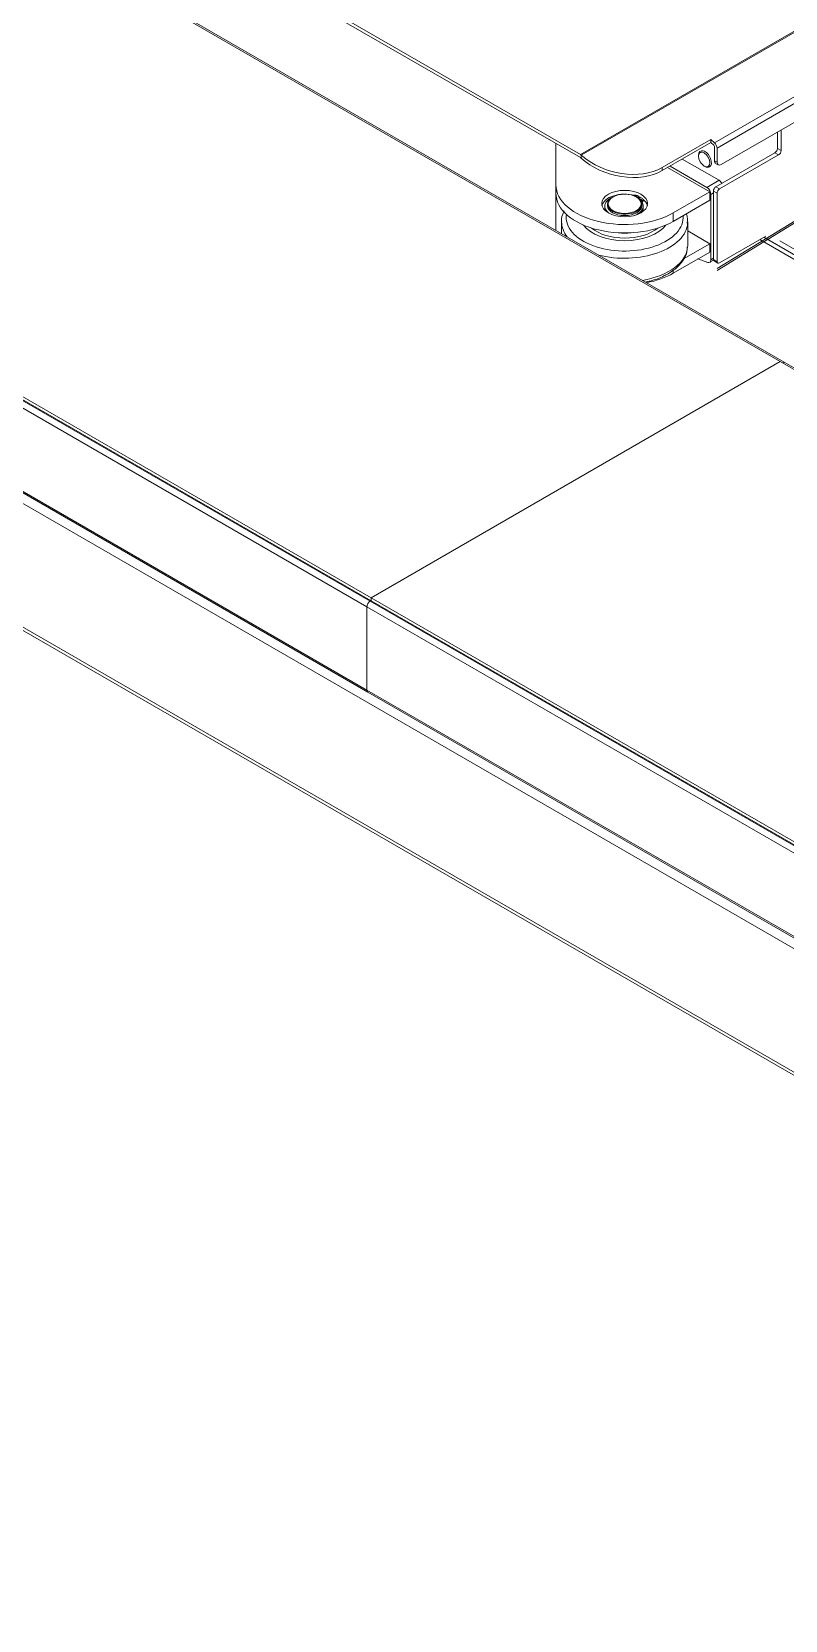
# Model space of a CAD drawing. Header units: millimetres. Extents: x -5 to 1510635, y -6 to 71285.
# Drawn here: x 1274193 to 1274851, y 11014 to 12401 of the extents above; entities that cross this region are included whole.
import ezdxf

# ---------------------------------------------------------------- set-up
doc = ezdxf.new("R2010")
doc.units = ezdxf.units.MM
doc.header["$LTSCALE"] = 1000
doc.linetypes.add('HIDDEN', pattern=[0.375, 0.25, -0.125])
doc.linetypes.add('PHANTOM', pattern=[2.5, 1.25, -0.25, 0.25, -0.25, 0.25, -0.25])
for name, color, linetype in [('2', 42, 'Continuous'), ('MP-3', 3, 'Continuous'), ('MP-4', 4, 'HIDDEN'), ('MP-RO-20080', 7, 'Continuous')]:
    doc.layers.add(name, color=color, linetype=linetype)

msp = doc.modelspace()

# ---------------------------------------------------------------- linework, layer by layer
at = {"layer": '2', "color": 6, "linetype": 'PHANTOM'}
msp.add_arc((1275218.259, 12212.212), 3135.026, 146.209252, 107.895356, dxfattribs=at)
at = {"layer": 'MP-3', "color": 0, "linetype": 'Continuous', "lineweight": 15}
for p, q in [((1275329.591, 12673.105), (1274671.982, 12293.434)), ((1275330.359, 12672.544), (1274672.751, 12292.874)), ((1275291.011, 12593.557), (1274788.966, 12303.7)), ((1275293.213, 12588.973), (1274791.167, 12299.117)), ((1275289.677, 12570.457), (1274794.702, 12284.684)), ((1275294.34, 12501.739), (1274791.167, 12194.004)), ((1274791.167, 12192.144), (1275289.469, 12498.927)), ((1274336.497, 12487.127), (1274671.982, 12293.434)), ((1274336.497, 12484.514), (1274671.982, 12290.822)), ((1274847.028, 12314.894), (1274847.028, 12296.883)), ((1274650.557, 12259.615), (1274650.48, 12303.236)), ((1274650.557, 12266.964), (1274650.493, 12303.228)), ((1274785.651, 12306.639), (1274743.225, 12282.144)), ((1274785.651, 12303.934), (1274743.225, 12279.439)), ((1274785.651, 12303.934), (1274785.651, 12306.639)), ((1274788.966, 12303.7), (1274785.651, 12306.639)), ((1274788.38, 12301.515), (1274785.651, 12303.934)), ((1274788.904, 12288.031), (1274788.904, 12300.423)), ((1274843.846, 12313.057), (1274843.846, 12298.72)), ((1274843.846, 12298.72), (1274843.846, 12313.057)), ((1274672.165, 12290.688), (1274672.514, 12290.378)), ((1274672.514, 12293.071), (1274672.751, 12292.874)), ((1274672.514, 12290.378), (1274672.514, 12293.071)), ((1274792.935, 12270.959), (1274760.736, 12289.549)), ((1274774.974, 12292.841), (1274774.974, 12292.025)), ((1274788.904, 12288.031), (1274791.167, 12286.725)), ((1274841.725, 12295.046), (1274790.106, 12265.244)), ((1274791.167, 12286.725), (1274791.167, 12299.117)), ((1274844.907, 12293.209), (1274793.288, 12263.407)), ((1274844.907, 12293.209), (1274841.725, 12295.046)), ((1274843.846, 12298.72), (1274847.028, 12296.883)), ((1274650.453, 12280.961), (1274650.519, 12281)), ((1274650.547, 12227.263), (1274650.453, 12280.961)), ((1274650.453, 12280.961), (1274650.453, 12273.613)), ((1274650.534, 12227.27), (1274650.453, 12273.613)), ((1274743.225, 12282.144), (1274743.225, 12279.439)), ((1274747.937, 12282.16), (1274784.803, 12260.875)), ((1274782.328, 12264.835), (1274750.129, 12283.425)), ((1274779.924, 12283.451), (1274780.631, 12283.043)), ((1274789.94, 12285.742), (1274792.202, 12284.436)), ((1274784.803, 12260.875), (1274752.983, 12242.504)), ((1274782.328, 12264.835), (1274792.935, 12270.959)), ((1274784.803, 12260.875), (1274784.803, 12253.527)), ((1274787.985, 12259.936), (1274785.864, 12258.712)), ((1274785.864, 12201.663), (1274785.864, 12258.712)), ((1274787.985, 12201.965), (1274787.985, 12261.569)), ((1274791.167, 12259.732), (1274787.985, 12261.569)), ((1274790.106, 12265.244), (1274793.288, 12263.407)), ((1274791.167, 12200.128), (1274791.167, 12259.732)), ((1274693.118, 12248.364), (1274693.118, 12247.058)), ((1274695.557, 12250.057), (1274695.557, 12248.832)), ((1274700.304, 12256.385), (1274699.95, 12256.181)), ((1274718.201, 12257.579), (1274718.331, 12257.653)), ((1274721.163, 12256.181), (1274720.81, 12256.385)), ((1274721.417, 12257.653), (1274722.961, 12256.762)), ((1274722.961, 12256.762), (1274721.551, 12255.948)), ((1274722.961, 12255.456), (1274722.579, 12255.235)), ((1274722.923, 12254.958), (1274724.504, 12255.871)), ((1274722.961, 12255.456), (1274722.961, 12256.762)), ((1274724.504, 12255.871), (1274726.047, 12254.98)), ((1274725.894, 12253.109), (1274725.082, 12252.64)), ((1274725.557, 12248.832), (1274725.557, 12250.057)), ((1274725.894, 12251.803), (1274725.76, 12251.725)), ((1274725.894, 12251.803), (1274725.894, 12253.109)), ((1274726.69, 12252.779), (1274726.69, 12254.085)), ((1274726.798, 12247.058), (1274726.798, 12248.364)), ((1274784.803, 12253.527), (1274752.983, 12235.156)), ((1274655.557, 12234.672), (1274655.557, 12224.371)), ((1274752.983, 12242.504), (1274752.983, 12235.156)), ((1274765.557, 12214.084), (1274765.557, 12234.672)), ((1274765.557, 12226.753), (1274784.803, 12215.641)), ((1274833.634, 12222.197), (1274793.288, 12198.903)), ((1274784.803, 12208.293), (1274752.983, 12189.922)), ((1274784.803, 12215.641), (1274761.991, 12202.471)), ((1274784.803, 12215.641), (1274784.803, 12208.293)), ((1274752.983, 12192.374), (1274752.983, 12189.922)), ((1274782.996, 12199.31), (1274774.482, 12202.335)), ((1274784.828, 12199.374), (1274788.092, 12201.259)), ((1274785.864, 12201.663), (1274787.985, 12202.888)), ((1274787.985, 12201.965), (1274791.167, 12200.128)), ((1274788.606, 12200.592), (1274791.788, 12198.755))]:
    msp.add_line(p, q, dxfattribs=at)
for centre, major_axis, ratio, start_param, end_param in [((1274788.197, 12300.832), (0.5, -0.866), 0.57735029, 0.78539807, 2.09439501), ((1274788.197, 12300.832), (2.1, -3.637), 0.57735029, 0.78539807, 2.09439501), ((1274671.982, 12290.005), (-2.1, 3.637), 0.57735029, -0.96564421, -0.78539826), ((1274671.982, 12290.005), (-0.5, 0.866), 0.57735029, 5.03413948, 5.49778705), ((1274707.87, 12310.791), (48.825, -15.443), 0.69790169, 4.1442503, 5.71504663), ((1274707.87, 12313.496), (-48.825, 15.443), 0.69790169, 1.00933969, 2.57345397), ((1274780.631, 12289.575), (4, -6.928), 0.57735029, 0, 3.92699088), ((1274792.44, 12290.072), (2.5, 4.33), 0.5773502, 2.35619451, 3.14159265), ((1274794.702, 12288.766), (2.5, 4.33), 0.5773502, 2.35619451, 3.92699083), ((1274841.725, 12297.495), (-1.5, -2.598), 0.5773502, 0.78539818, 2.35619451), ((1274844.907, 12295.658), (1.5, 2.598), 0.5773502, 3.92699083, 5.49778716), ((1274780.631, 12289.575), (4, -6.928), 0.57735029, 5.49778708, 6.28318531), ((1274710.557, 12266.999), (60, 0), 0.57735031, 3.14260751, 5.49778722), ((1274710.557, 12259.651), (60, 0), 0.57735031, 3.14260751, 5.49778722), ((1274710.557, 12247.403), (20, 0), 0.57735031, 1.13970988, 2.99969562), ((1274782.328, 12260.753), (2.5, -4.33), 0.57735029, 0.78539807, 2.35619439), ((1274790.106, 12262.794), (-1.5, -2.598), 0.5773502, 3.92699083, 5.49778716), ((1274793.288, 12260.957), (1.5, 2.598), 0.5773502, 0.78539818, 2.35619451), ((1274792.935, 12266.877), (-2.5, 4.33), 0.57735029, 4.71238885, 5.49778705), ((1274709.958, 12248.364), (-16.84, 0), 0.57735031, 5.34737636, 6.96176557), ((1274709.958, 12247.058), (-16.84, 0), 0.57735031, 0, 0.27652197), ((1274710.557, 12250.057), (-15, 0), 0.57735031, 5.49778722, 6.28318531), ((1274710.557, 12250.057), (-15, 0), 0.57735031, 0, 3.92699093), ((1274710.557, 12248.832), (-15, 0), 0.57735031, 0, 3.14159265), ((1274719.874, 12256.762), (-2.183, 0), 0.57735031, 3.9269909, 5.49778722), ((1274719.867, 12256.758), (-0.941, 0), 0.57735031, 2.57869493, 5.43225902), ((1274709.958, 12248.364), (-16.84, 0), 0.57735031, 2.16533505, 3.59701276), ((1274710.557, 12247.403), (20, 0), 0.57735031, 0.81083518, 0.90179373), ((1274724.497, 12254.085), (-0.941, 0), 0.57735031, 1.33457448, 5.87668058), ((1274709.958, 12247.058), (-16.84, 0), 0.57735031, 2.67423381, 3.14159265), ((1274724.497, 12254.085), (-2.192, 0), 0.57735031, 2.26174122, 3.9269909), ((1274724.497, 12252.779), (-2.192, 0), 0.57735031, 2.26174122, 3.14159265), ((1274710.557, 12247.403), (20, 0), 0.57735031, 0.14189704, 0.6337541), ((1274710.557, 12234.672), (-55, 0), 0.57735031, 6.27009821, 6.28318531), ((1274710.557, 12234.672), (-55, 0), 0.57735031, 0, 0.42709728), ((1274710.557, 12238.669), (-51.017, 0), 0.57735031, 6.19583697, 6.28318531), ((1274710.557, 12238.669), (-51.017, 0), 0.57735031, 0, 3.18958398), ((1274710.557, 12240.708), (-39, 0), 0.57735031, 0.40251966, 2.73907313), ((1274710.557, 12234.672), (-55, 0), 0.57735031, 1.1436992, 3.10833184), ((1274710.557, 12234.672), (-55, 0), 0.57735031, 3.10833184, 3.14159265), ((1274710.557, 12240.708), (35, 0), 0.57735031, 3.74249796, 5.68228013), ((1274710.557, 12240.708), (-35, 0), 0.57735031, 0.60090531, 2.54068748), ((1274710.557, 12240.708), (27.5, 0), 0.57735031, 4.5088061, 4.91597199), ((1274710.557, 12214.084), (-55, 0), 0.57735031, 1.85775963, 3.10833184), ((1274710.557, 12214.084), (-55, 0), 0.57735031, 3.10833184, 3.14159265), ((1274710.557, 12214.417), (60, 0), 0.57735031, 5.03661293, 5.49778722), ((1274782.328, 12203.704), (-2.5, 4.33), 0.57735029, 2.54618268, 3.92699072), ((1274790.106, 12203.19), (1.5, 2.598), 0.5773502, 2.35619451, 3.14159265), ((1274793.288, 12201.353), (1.5, 2.598), 0.5773502, 2.35619451, 3.92699083)]:
    msp.add_ellipse(centre, major_axis=major_axis, ratio=ratio, start_param=start_param, end_param=end_param, dxfattribs=at)
for centre, major_axis, ratio in [((1274779.924, 12289.167), (-3.5, 6.062), 0.57735029), ((1274710.557, 12250.669), (-20, 0), 0.57735031), ((1274710.557, 12250.465), (14.5, 0), 0.57735031)]:
    msp.add_ellipse(centre, major_axis=major_axis, ratio=ratio, dxfattribs=at)
for points, knots in [([(1274657.784, 12244.305), (1274657.648, 12244.033), (1274656.233, 12241.111), (1274655.119, 12237.871), (1274655.586, 12235.219), (1274655.597, 12235.154)], [0.843365193, 0.843365193, 0.843365193, 0.843365193, 0.857788432, 0.99699371, 1, 1, 1, 1]), ([(1274765.051, 12233.422), (1274765.262, 12235.016), (1274765.57, 12237.623), (1274764.963, 12240.342), (1274764.523, 12241.631)], [0, 0, 0, 0, 0.078872522, 0.15075311, 0.15075311, 0.15075311, 0.15075311]), ([(1274748.412, 12189.342), (1274750.332, 12190.527), (1274755.041, 12193.513), (1274761.145, 12199.796), (1274765.011, 12207.005), (1274765.058, 12211.125), (1274765.051, 12212.835)], [0, 0, 0, 0, 0.18109519, 0.52628441, 0.83186528, 1, 1, 1, 1]), ([(1274728.606, 12182.045), (1274730.047, 12182.347), (1274735.834, 12183.726), (1274742.736, 12186.25), (1274747.122, 12188.629), (1274748.412, 12189.342)], [0.816509341, 0.816509341, 0.816509341, 0.816509341, 0.852504908, 0.962664307, 1, 1, 1, 1])]:
    msp.add_open_spline(points, degree=3, knots=knots, dxfattribs=at)
at = {"layer": 'MP-4', "color": 1, "linetype": 'Continuous', "lineweight": 15}
for p, q in [((1272632.665, 12978.487), (1274489.232, 11906.597)), ((1272632.89, 12975.744), (1274489.232, 11903.985)), ((1272632.941, 12974.898), (1274488.525, 11903.576)), ((1274485.697, 11898.677), (1272633.063, 12968.296)), ((1276209.141, 10820.364), (1272610.932, 12897.791)), ((1272614.895, 12904.764), (1274486.525, 11824.178)), ((1272615.447, 12905.799), (1274485.697, 11826.009)), ((1272520.679, 12839.077), (1276203.419, 10712.846)), ((1272527.994, 12837.897), (1276198.74, 10718.591)), ((1274846.321, 12112.763), (1274194.079, 12489.335)), ((1274849.857, 12112.191), (1274195.344, 12490.075)), ((1275093.381, 12066.306), (1274828.502, 12219.234)), ((1275096.018, 12068.842), (1274832.017, 12221.263)), ((1274972.184, 12145.261), (1274846.027, 12218.097)), ((1274489.232, 11906.597), (1274846.321, 12112.763)), ((1274489.232, 11906.597), (1274846.321, 12112.763)), ((1274846.321, 12112.763), (1275493.47, 11739.131)), ((1274848.584, 12111.456), (1274849.857, 12112.191)), ((1274848.584, 12111.456), (1274849.857, 12112.191)), ((1274849.857, 12112.191), (1275494.751, 11739.861)), ((1276259.134, 10874.783), (1274485.697, 11898.677)), ((1274485.697, 11826.009), (1274485.697, 11898.677)), ((1274485.697, 11898.677), (1274485.697, 11826.009)), ((1274489.232, 11903.985), (1274488.525, 11903.576)), ((1274488.525, 11903.576), (1274489.232, 11903.985)), ((1274488.525, 11903.576), (1276264.913, 10877.978)), ((1276268.16, 10879.533), (1274489.232, 11906.597)), ((1274489.232, 11906.597), (1274489.232, 11903.985)), ((1274489.232, 11903.985), (1274489.232, 11906.597)), ((1276265.671, 10878.357), (1274489.232, 11903.985)), ((1274485.697, 11826.009), (1276213.818, 10828.278)), ((1274486.525, 11824.178), (1276213.198, 10827.283))]:
    msp.add_line(p, q, dxfattribs=at)
for centre, major_axis, start_param, end_param in [((1274488.525, 11900.31), (-2, -3.464), 3.92699083, 5.49778716), ((1274488.525, 11900.31), (2, 3.464), 0.78539818, 2.35619451), ((1274488.525, 11827.642), (2, 3.464), 2.35619451, 3.14159265), ((1274488.525, 11827.642), (2, 3.464), 2.35619451, 3.14159265)]:
    msp.add_ellipse(centre, major_axis=major_axis, ratio=0.5773502, start_param=start_param, end_param=end_param, dxfattribs=at)
at = {"layer": 'MP-RO-20080', "color": 7, "linetype": 'Continuous', "lineweight": 9}
msp.add_line((1274650.557, 12266.964), (1274650.557, 12259.615), dxfattribs=at)

doc.saveas('drawing.dxf')
